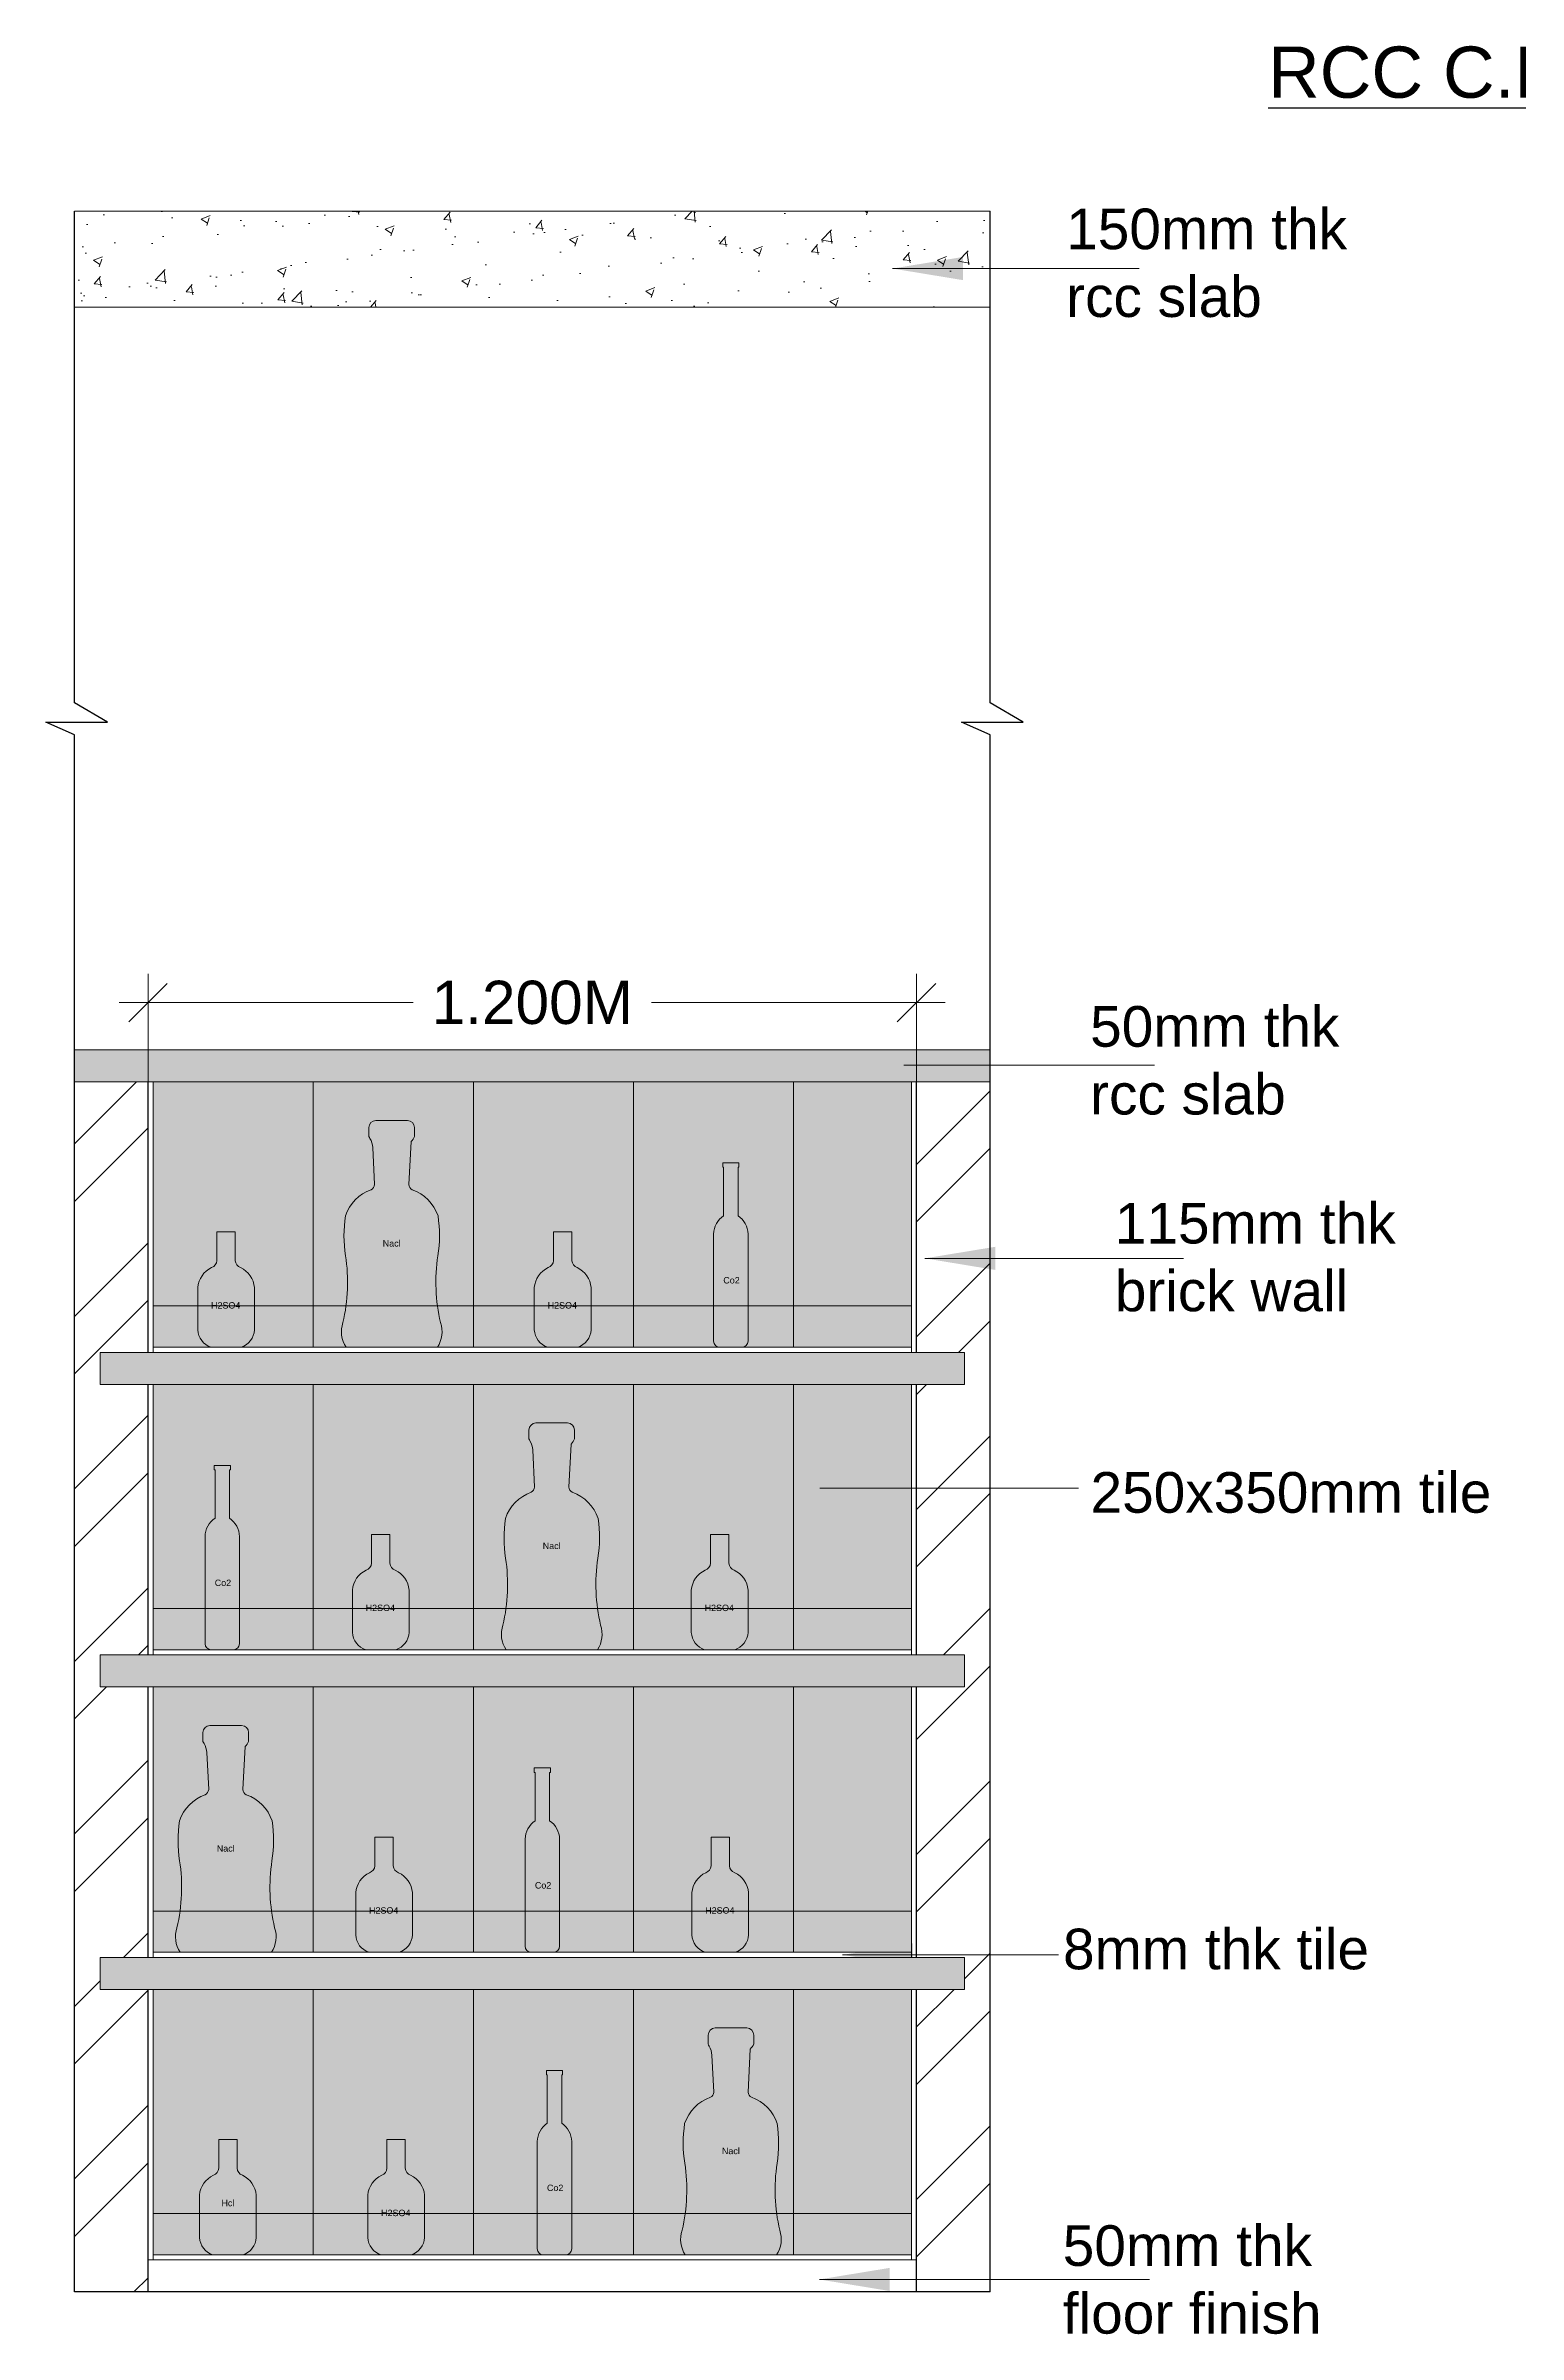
# Model space of a CAD drawing. Header units: metres. Extents: x 1608201 to 1961866, y 406505 to 647036.
# Drawn here: x 1707630 to 1709930, y 460224 to 463798 of the extents above; entities that cross this region are included whole.
import ezdxf

# ---------------------------------------------------------------- set-up
doc = ezdxf.new("R2010")
doc.units = ezdxf.units.M
doc.header["$LTSCALE"] = 1000
doc.header["$PDMODE"] = 35
doc.layers.get('Defpoints').update_dxf_attribs({"lineweight": 18})
for name, color, linetype, lineweight in [('arrow', 63, 'Continuous', 13), ('dimension', 6, 'Continuous', 13), ('flooring', 1, 'Continuous', 15), ('Hatch', 8, 'Continuous', 13), ('HATCH-2', 10, 'Continuous', 13), ('Paved Area', 53, 'Continuous', 9), ('SLAB', 5, 'Continuous', 20), ('Text-1', 240, 'Continuous', 15), ('Tiles', 40, 'Continuous', 15), ('Wall', 7, 'Continuous', 30)]:
    doc.layers.add(name, color=color, linetype=linetype, lineweight=lineweight)
doc.layers.add('text', color=7, linetype='Continuous')
doc.styles.add('dim-stylus bt', font='arial.ttf')
doc.styles.add('TITLE-MED', font='arial.ttf', dxfattribs={"height": 1})
doc.dimstyles.new('1      100 (big)', dxfattribs={"dimscale": 75, "dimtxt": 5, "dimasz": 3.5, "dimexe": 1.5, "dimexo": 2, "dimgap": 1, "dimtad": 0, "dimdec": 3, "dimlfac": 0.001, "dimzin": 0, "dimdsep": 46, "dimtxsty": 'dim-stylus bt', "dimblk": 'OBLIQUE', "dimcen": 0, "dimdle": 0.6, "dimclrd": 256, "dimclre": 7, "dimclrt": 256, "dimadec": 0, "dimazin": 0, "dimtfac": 0.7, "dimtdec": 3, "dimtofl": 0, "dimtmove": 1, "dimatfit": 3, "dimldrblk": 'OPEN90', "dimfxl": 0, "dimtolj": 1, "dimtzin": 0, "dimlwd": 15, "dimlwe": 15, "dimarcsym": 0})
doc.dimstyles.new('Tabrej', dxfattribs={"dimtxt": 0.32, "dimasz": 0.2, "dimexe": 0, "dimexo": 0.15, "dimgap": 0.09, "dimtad": 0, "dimdec": 3, "dimzin": 0, "dimdsep": 46, "dimtxsty": 'dim-stylus bt', "dimblk": 'ARCHTICK', "dimcen": 0, "dimdle": 0.05, "dimclrd": 256, "dimclre": 256, "dimclrt": 7, "dimadec": 0, "dimazin": 0, "dimtfac": 1, "dimtdec": 3, "dimtofl": 0, "dimtmove": 0, "dimatfit": 1, "dimfxl": 0, "dimtolj": 1, "dimtzin": 0, "dimlwd": -1, "dimlwe": -1, "dimarcsym": 0})
pattern_1 = [(45, (-139130.95, 4073.36), (-134.703842, 134.703842), []), (45, (-139041.14, 4073.36), (-134.703842, 134.703842), [])]
pattern_2 = [(50, (-1909511.866, 1729011.103), (35.86300843, -3.13760669), [3.74999993, -41.2499992]), (355, (-1909511.866, 1729011.103), (-6.93756655, 37.60960595), [2.99999994, -32.99999936]), (100.4514, (-1909508.878, 1729010.84), (28.92546852, 34.47197643), [3.18700944, -35.05710492]), (46.1842, (-1909511.866, 1729021.103), (53.3620514, -8.27595056), [5.6249999, -61.8749988]), (96.6356, (-1909507.42, 1729020.413), (46.7331344, 48.7058926), [4.7805143, -52.585649]), (351.1842, (-1909511.866, 1729021.1), (46.73309635, 48.7059291), [4.4999999, -49.49999904]), (21, (-1909506.866, 1729018.603), (29.84535203, -20.13094414), [3.74999993, -41.2499992]), (326, (-1909506.866, 1729018.603), (12.16576636, 36.25750155), [2.99999994, -32.99999936]), (71.4514, (-1909504.38, 1729016.925), (42.0111306, 16.12652452), [3.18700944, -35.05710492]), (37.5, (-1909511.866, 1729011.103), (0.607992754, 16.64469237), [0, -32.59999937, 0, -33.49999935, 0, -33.12499936]), (7.5, (-1909511.866, 1729011.103), (13.15347662, 19.72058521), [0, -19.09999963, 0, -31.84999938, 0, -12.62499975]), (327.5, (-1909523.016, 1729011.103), (26.69112129, -1.127743565), [0, -12.49999976, 0, -38.99999924, 0, -51.749999]), (317.5, (-1909528.016, 1729011.103), (29.1593079, 5.00524902), [0, -16.24999968, 0, -25.8999995, 0, -36.74999929])]

# ---------------------------------------------------------------- blocks, each defined once
blk = doc.blocks.new('_ArchTick')
at = {"color": 0, "const_width": 0.15}
blk.add_lwpolyline([(-0.5, -0.5), (0.5, 0.5)], dxfattribs=at)
blk = doc.blocks.new('_Oblique')
at = {"color": 0, "linetype": 'ByBlock', "lineweight": -2}
blk.add_line((-0.5, -0.5), (0.5, 0.5), dxfattribs=at)
blk = doc.blocks.new('*D528')
at = {"layer": 'Defpoints', "color": 0, "ltscale": 50, "transparency": 16777216}
for p in [(1708990, 462303.4), (1707790, 462179.7), (1708990, 462179.7)]:
    blk.add_point(p, dxfattribs=at)
at = {"layer": 'dimension', "color": 7, "lineweight": 15, "ltscale": 50, "transparency": 16777216}
for p, q in [((1707790, 462179.7), (1707790, 462348.4)), ((1708990, 462179.7), (1708990, 462348.4))]:
    blk.add_line(p, q, dxfattribs=at)
at = {"layer": 'dimension', "lineweight": 15, "ltscale": 50, "transparency": 16777216}
for p, q in [((1707745, 462303.4), (1708204, 462303.4)), ((1709035, 462303.4), (1708576.1, 462303.4))]:
    blk.add_line(p, q, dxfattribs=at)
at = {"layer": 'dimension', "lineweight": 15, "ltscale": 50, "transparency": 16777216, "xscale": 60, "yscale": 60, "zscale": 60, "rotation": 180}
blk.add_blockref('_Oblique', (1707790, 462303.4), dxfattribs=at)
at = {"layer": 'dimension', "lineweight": 15, "ltscale": 50, "transparency": 16777216, "xscale": 60, "yscale": 60, "zscale": 60}
blk.add_blockref('_Oblique', (1708990, 462303.4), dxfattribs=at)
at = {"layer": 'dimension', "ltscale": 50, "transparency": 16777216, "insert": (1708390, 462303.4), "char_height": 67.5, "attachment_point": 5, "style": 'dim-stylus bt'}
blk.add_mtext('\\A1;1.200M', dxfattribs=at)
blk = doc.blocks.new('_Open90')
at = {"color": 0, "linetype": 'ByBlock', "lineweight": -2}
for p, q in [((0, 0), (-1, 0)), ((-0.5, 0.5), (0, 0)), ((0, 0), (-0.5, -0.5))]:
    blk.add_line(p, q, dxfattribs=at)

msp = doc.modelspace()

# ---------------------------------------------------------------- hatches: boundary and pattern name
h = msp.add_hatch(color=256)
h.set_gradient(color1=(245, 245, 255), one_color=1, tint=1, name='CYLINDER')
h.paths.add_polyline_path([(1708048.0136, 461829.6825), (1708048.0136, 462179.6825), (1707798.0136, 462179.6825), (1707798.0136, 461829.6825)])
h = msp.add_hatch(color=256)
h.set_gradient(color1=(245, 245, 255), one_color=1, tint=1, name='CYLINDER')
h.paths.add_polyline_path([(1708298.0136, 461829.6825), (1708298.0136, 462179.6825), (1708048.0136, 462179.6825), (1708048.0136, 461829.6825)])
h = msp.add_hatch(color=256)
h.set_gradient(color1=(245, 245, 255), one_color=1, tint=1, name='CYLINDER')
h.paths.add_polyline_path([(1708298.0136, 461829.6825), (1708548.0136, 461829.6825), (1708548.0136, 462179.6825), (1708298.0136, 462179.6825)])
h = msp.add_hatch(color=256)
h.set_gradient(color1=(245, 245, 255), one_color=1, tint=1, name='CYLINDER')
h.paths.add_polyline_path([(1708798.0136, 462179.6825), (1708548.0136, 462179.6825), (1708548.0136, 461829.6825), (1708798.0136, 461829.6825)])
h = msp.add_hatch(color=256)
h.set_gradient(color1=(245, 245, 255), one_color=1, tint=1, name='CYLINDER')
h.paths.add_polyline_path([(1708982.0136, 462179.6825), (1708798.0136, 462179.6825), (1708798.0136, 461829.6825), (1708982.0136, 461829.6825)])
h = msp.add_hatch(color=256)
h.set_gradient(color1=(245, 245, 255), one_color=1, tint=1, name='CYLINDER')
h.paths.add_polyline_path([(1708048.0136, 461765.1825), (1708048.0136, 461829.6825), (1707798.0136, 461829.6825), (1707798.0136, 461765.1825)])
h = msp.add_hatch(color=256)
h.set_gradient(color1=(245, 245, 255), one_color=1, tint=1, name='CYLINDER')
h.paths.add_polyline_path([(1708048.0136, 461829.6825), (1708048.0136, 461765.1825), (1708298.0136, 461765.1825), (1708298.0136, 461829.6825)])
h = msp.add_hatch(color=256)
h.set_gradient(color1=(245, 245, 255), one_color=1, tint=1, name='CYLINDER')
h.paths.add_polyline_path([(1708298.0136, 461829.6825), (1708298.0136, 461765.1825), (1708548.0136, 461765.1825), (1708548.0136, 461829.6825)])
h = msp.add_hatch(color=256)
h.set_gradient(color1=(245, 245, 255), one_color=1, tint=1, name='CYLINDER')
h.paths.add_polyline_path([(1708798.0136, 461765.1825), (1708798.0136, 461829.6825), (1708548.0136, 461829.6825), (1708548.0136, 461765.1825)])
h = msp.add_hatch(color=256)
h.set_gradient(color1=(245, 245, 255), one_color=1, tint=1, name='CYLINDER')
h.paths.add_polyline_path([(1708982.0136, 461829.6825), (1708798.0136, 461829.6825), (1708798.0136, 461765.1825), (1708982.0136, 461765.1825)])
h = msp.add_hatch(color=256)
h.set_gradient(color1=(245, 245, 255), one_color=1, tint=1, name='CYLINDER')
h.paths.add_polyline_path([(1708048.0136, 461707.1825), (1707798.0136, 461707.1825), (1707798.0136, 461357.1825), (1708048.0136, 461357.1825)])
h = msp.add_hatch(color=256)
h.set_gradient(color1=(245, 245, 255), one_color=1, tint=1, name='CYLINDER')
h.paths.add_polyline_path([(1708298.0136, 461707.1825), (1708048.0136, 461707.1825), (1708048.0136, 461357.1825), (1708298.0136, 461357.1825)])
h = msp.add_hatch(color=256)
h.set_gradient(color1=(245, 245, 255), one_color=1, tint=1, name='CYLINDER')
h.paths.add_polyline_path([(1708298.0136, 461357.1825), (1708548.0136, 461357.1825), (1708548.0136, 461707.1825), (1708298.0136, 461707.1825)])
h = msp.add_hatch(color=256)
h.set_gradient(color1=(245, 245, 255), one_color=1, tint=1, name='CYLINDER')
h.paths.add_polyline_path([(1708798.0136, 461707.1825), (1708548.0136, 461707.1825), (1708548.0136, 461357.1825), (1708798.0136, 461357.1825)])
h = msp.add_hatch(color=256)
h.set_gradient(color1=(245, 245, 255), one_color=1, tint=1, name='CYLINDER')
h.paths.add_polyline_path([(1708982.0136, 461707.1825), (1708798.0136, 461707.1825), (1708798.0136, 461357.1825), (1708982.0136, 461357.1825)])
h = msp.add_hatch(color=256)
h.set_gradient(color1=(245, 245, 255), one_color=1, tint=1, name='CYLINDER')
h.paths.add_polyline_path([(1707798.0136, 461357.1825), (1707798.0136, 461292.6825), (1708048.0136, 461292.6825), (1708048.0136, 461357.1825)])
h = msp.add_hatch(color=256)
h.set_gradient(color1=(245, 245, 255), one_color=1, tint=1, name='CYLINDER')
h.paths.add_polyline_path([(1708048.0136, 461357.1825), (1708048.0136, 461292.6825), (1708298.0136, 461292.6825), (1708298.0136, 461357.1825)])
h = msp.add_hatch(color=256)
h.set_gradient(color1=(245, 245, 255), one_color=1, tint=1, name='CYLINDER')
h.paths.add_polyline_path([(1708548.0136, 461292.6825), (1708548.0136, 461357.1825), (1708298.0136, 461357.1825), (1708298.0136, 461292.6825)])
h = msp.add_hatch(color=256)
h.set_gradient(color1=(245, 245, 255), one_color=1, tint=1, name='CYLINDER')
h.paths.add_polyline_path([(1708548.0136, 461357.1825), (1708548.0136, 461292.6825), (1708798.0136, 461292.6825), (1708798.0136, 461357.1825)])
h = msp.add_hatch(color=256)
h.set_gradient(color1=(245, 245, 255), one_color=1, tint=1, name='CYLINDER')
h.paths.add_polyline_path([(1708982.0136, 461357.1825), (1708798.0136, 461357.1825), (1708798.0136, 461292.6825), (1708982.0136, 461292.6825)])
h = msp.add_hatch(color=256)
h.set_gradient(color1=(245, 245, 255), one_color=1, tint=1, name='CYLINDER')
h.paths.add_polyline_path([(1708048.0136, 461234.6825), (1707798.0136, 461234.6825), (1707798.0136, 460884.6826), (1708048.0136, 460884.6826)])
h = msp.add_hatch(color=256)
h.set_gradient(color1=(245, 245, 255), one_color=1, tint=1, name='CYLINDER')
h.paths.add_polyline_path([(1708048.0136, 460884.6826), (1708298.0136, 460884.6826), (1708298.0136, 461234.6825), (1708048.0136, 461234.6825)])
h = msp.add_hatch(color=256)
h.set_gradient(color1=(245, 245, 255), one_color=1, tint=1, name='CYLINDER')
h.paths.add_polyline_path([(1708298.0136, 460884.6826), (1708548.0136, 460884.6826), (1708548.0136, 461234.6825), (1708298.0136, 461234.6825)])
h = msp.add_hatch(color=256)
h.set_gradient(color1=(245, 245, 255), one_color=1, tint=1, name='CYLINDER')
h.paths.add_polyline_path([(1708798.0136, 460884.6826), (1708798.0136, 461234.6825), (1708548.0136, 461234.6825), (1708548.0136, 460884.6826)])
h = msp.add_hatch(color=256)
h.set_gradient(color1=(245, 245, 255), one_color=1, tint=1, name='CYLINDER')
h.paths.add_polyline_path([(1708982.0136, 461234.6825), (1708798.0136, 461234.6825), (1708798.0136, 460884.6826), (1708982.0136, 460884.6826)])
h = msp.add_hatch(color=256)
h.set_gradient(color1=(245, 245, 255), one_color=1, tint=1, name='CYLINDER')
h.paths.add_polyline_path([(1707798.0136, 460884.6826), (1707798.0136, 460820.1826), (1708048.0136, 460820.1826), (1708048.0136, 460884.6826)])
h = msp.add_hatch(color=256)
h.set_gradient(color1=(245, 245, 255), one_color=1, tint=1, name='CYLINDER')
h.paths.add_polyline_path([(1708298.0136, 460820.1826), (1708298.0136, 460884.6826), (1708048.0136, 460884.6826), (1708048.0136, 460820.1826)])
h = msp.add_hatch(color=256)
h.set_gradient(color1=(245, 245, 255), one_color=1, tint=1, name='CYLINDER')
h.paths.add_polyline_path([(1708298.0136, 460884.6826), (1708298.0136, 460820.1826), (1708548.0136, 460820.1826), (1708548.0136, 460884.6826)])
h = msp.add_hatch(color=256)
h.set_gradient(color1=(245, 245, 255), one_color=1, tint=1, name='CYLINDER')
h.paths.add_polyline_path([(1708798.0136, 460820.1826), (1708798.0136, 460884.6826), (1708548.0136, 460884.6826), (1708548.0136, 460820.1826)])
h = msp.add_hatch(color=256)
h.set_gradient(color1=(245, 245, 255), one_color=1, tint=1, name='CYLINDER')
h.paths.add_polyline_path([(1708982.0136, 460884.6826), (1708798.0136, 460884.6826), (1708798.0136, 460820.1826), (1708982.0136, 460820.1826)])
h = msp.add_hatch(color=256)
h.set_gradient(color1=(245, 245, 255), one_color=1, tint=1, name='CYLINDER')
h.paths.add_polyline_path([(1708048.0136, 460762.1826), (1707798.0136, 460762.1826), (1707798.0136, 460412.1826), (1708048.0136, 460412.1826)])
h = msp.add_hatch(color=256)
h.set_gradient(color1=(245, 245, 255), one_color=1, tint=1, name='CYLINDER')
h.paths.add_polyline_path([(1708298.0136, 460762.1826), (1708048.0136, 460762.1826), (1708048.0136, 460412.1826), (1708298.0136, 460412.1826)])
h = msp.add_hatch(color=256)
h.set_gradient(color1=(245, 245, 255), one_color=1, tint=1, name='CYLINDER')
h.paths.add_polyline_path([(1708548.0136, 460762.1826), (1708298.0136, 460762.1826), (1708298.0136, 460412.1826), (1708548.0136, 460412.1826)])
h = msp.add_hatch(color=256)
h.set_gradient(color1=(245, 245, 255), one_color=1, tint=1, name='CYLINDER')
h.paths.add_polyline_path([(1708798.0136, 460762.1826), (1708548.0136, 460762.1826), (1708548.0136, 460412.1826), (1708798.0136, 460412.1826)])
h = msp.add_hatch(color=256)
h.set_gradient(color1=(245, 245, 255), one_color=1, tint=1, name='CYLINDER')
h.paths.add_polyline_path([(1708982.0136, 460762.1826), (1708798.0136, 460762.1826), (1708798.0136, 460412.1826), (1708982.0136, 460412.1826)])
h = msp.add_hatch(color=256)
h.set_gradient(color1=(245, 245, 255), one_color=1, tint=1, name='CYLINDER')
h.paths.add_polyline_path([(1708048.0136, 460412.1826), (1707798.0136, 460412.1826), (1707798.0136, 460347.6826), (1708048.0136, 460347.6826)])
h = msp.add_hatch(color=256)
h.set_gradient(color1=(245, 245, 255), one_color=1, tint=1, name='CYLINDER')
h.paths.add_polyline_path([(1708298.0136, 460412.1826), (1708048.0136, 460412.1826), (1708048.0136, 460347.6826), (1708298.0136, 460347.6826)])
h = msp.add_hatch(color=256)
h.set_gradient(color1=(245, 245, 255), one_color=1, tint=1, name='CYLINDER')
h.paths.add_polyline_path([(1708548.0136, 460412.1826), (1708298.0136, 460412.1826), (1708298.0136, 460347.6826), (1708548.0136, 460347.6826)])
h = msp.add_hatch(color=256)
h.set_gradient(color1=(245, 245, 255), one_color=1, tint=1, name='CYLINDER')
h.paths.add_polyline_path([(1708798.0136, 460347.6826), (1708798.0136, 460412.1826), (1708548.0136, 460412.1826), (1708548.0136, 460347.6826)])
h = msp.add_hatch(color=256)
h.set_gradient(color1=(245, 245, 255), one_color=1, tint=1, name='CYLINDER')
h.paths.add_polyline_path([(1708982.0136, 460412.1826), (1708798.0136, 460412.1826), (1708798.0136, 460347.6826), (1708982.0136, 460347.6826)])
at = {"layer": 'Hatch', "ltscale": 0.05}
h = msp.add_hatch(dxfattribs=at)
h.set_pattern_fill('AR-CONC', color=256, scale=20, style=0)
h.set_pattern_definition([(50, (-2662468.72, 2192663.09), (143.4520337, -12.5504268), [14.9999997, -164.999997]), (355, (-2662468.72, 2192663.09), (-27.750266, 150.438424), [11.9999998, -131.9999974]), (100.4514, (-2662456.76, 2192662.04), (115.701874, 137.8879057), [12.7480378, -140.2284197]), (46.1842, (-2662468.72, 2192703.09), (213.4482056, -33.103802), [22.5, -247.499995]), (96.6356, (-2662450.93, 2192700.33), (186.9325375, 194.82357), [19.122057, -210.342596]), (351.1842, (-2662468.72, 2192703.09), (186.932385, 194.823716), [18, -197.999996]), (21, (-2662448.72, 2192693.09), (119.381408, -80.5237766), [14.9999997, -164.999997]), (326, (-2662448.72, 2192693.09), (48.6630654, 145.030006), [11.9999998, -131.9999974]), (71.4514, (-2662438.77, 2192686.38), (168.0445225, 64.506098), [12.7480378, -140.2284197]), (37.5, (-2662468.717, 2192663.086), (2.431971, 66.5787695), [0, -130.3999975, 0, -133.9999974, 0, -132.4999974]), (7.5, (-2662468.72, 2192663.086), (52.6139065, 78.8823408), [0, -76.3999985, 0, -127.3999975, 0, -50.499999]), (327.5, (-2662513.317, 2192663.086), (106.76448516, -4.51097426), [0, -49.999999, 0, -155.999997, 0, -206.999996]), (317.5, (-2662533.32, 2192663.09), (116.6372316, 20.020996), [0, -64.9999987, 0, -103.599998, 0, -146.9999971])])
h.paths.add_polyline_path([(1709105.0136, 463539.6825), (1707675.0136, 463539.6825), (1707675.0136, 463389.6825), (1709105.0136, 463389.6825)])
at = {"layer": 'Hatch', "ltscale": 50}
h = msp.add_hatch(dxfattribs=at)
h.set_pattern_fill('AR-CONC', color=256, scale=0.2, style=0)
h.set_pattern_definition([(50, (-139130.947, 4073.356), (36.4369338, -3.1878171), [3.81, -41.91]), (355, (-139130.947, 4073.356), (-7.0485652, 38.2113286), [3.048, -33.528]), (100.451, (-139127.91, 4073.09), (29.38850033, 35.02333756), [3.238, -35.618]), (46.1842, (-139130.947, 4083.516), (54.2158082, -8.4084656), [5.715, -62.865]), (96.6356, (-139126.43, 4082.815), (47.4808469, 49.4851112), [4.857, -53.427]), (351.184, (-139130.947, 4083.516), (47.4809212, 49.4850236), [4.572, -50.292]), (21, (-139125.867, 4080.976), (30.32297597, -20.4531037), [3.81, -41.91]), (326, (-139125.867, 4080.976), (12.3604057, 36.8375932), [3.048, -33.528]), (71.4514, (-139123.34, 4079.27), (42.68329815, 16.38457154), [3.238, -35.618]), (37.5, (-139130.947, 4073.356), (0.61772065, 16.911007775), [0, -33.1216, 0, -34.036, 0, -33.655]), (7.5, (-139130.947, 4073.356), (13.3639325, 20.03611496), [0, -19.4056, 0, -32.3596, 0, -12.827]), (327.5, (-139142.275, 4073.356), (27.11811903, -1.1457488), [0, -12.7, 0, -39.624, 0, -52.578]), (317.5, (-139147.355, 4073.356), (29.62583628, 5.0852982), [0, -16.51, 0, -26.3144, 0, -37.338])])
h.paths.add_polyline_path([(1709105.0136, 462229.6825), (1707675.0136, 462229.6825), (1707675.0136, 462179.6825), (1709105.0136, 462179.6825)])
at = {"layer": 'Hatch', "ltscale": 0.05}
h = msp.add_hatch(dxfattribs=at)
h.set_pattern_fill('AR-CONC', color=256, scale=5, style=0)
h.set_pattern_definition(pattern_2)
h.paths.add_polyline_path([(1709065.0136, 461757.1825), (1707715.0136, 461757.1825), (1707715.0136, 461707.1825), (1709065.0136, 461707.1825)])
h = msp.add_hatch(dxfattribs=at)
h.set_pattern_fill('AR-CONC', color=256, scale=5, style=0)
h.set_pattern_definition(pattern_2)
h.paths.add_polyline_path([(1709065.0136, 461284.6825), (1707715.0136, 461284.6825), (1707715.0136, 461234.6825), (1709065.0136, 461234.6825)])
h = msp.add_hatch(dxfattribs=at)
h.set_pattern_fill('AR-CONC', color=256, scale=5, style=0)
h.set_pattern_definition(pattern_2)
h.paths.add_polyline_path([(1709065.0136, 460812.1826), (1707715.0136, 460812.1826), (1707715.0136, 460762.1826), (1709065.0136, 460762.1826)])
at = {"layer": 'HATCH-2', "ltscale": 0.05}
h = msp.add_hatch(dxfattribs=at)
h.set_pattern_fill('ANSI32', color=256, scale=20, style=0)
h.set_pattern_definition(pattern_1)
h.paths.add_polyline_path([(1707675.0136, 460289.6826), (1707790.0136, 460289.6826), (1707790.0136, 460762.1826), (1707715.0136, 460762.1826), (1707715.0136, 460812.1826), (1707790.0136, 460812.1826), (1707790.0136, 461234.6825), (1707715.0136, 461234.6825), (1707715.0136, 461284.6825), (1707790.0136, 461284.6825), (1707790.0136, 461707.1825), (1707715.0136, 461707.1825), (1707715.0136, 461757.1825), (1707790.0136, 461757.1825), (1707790.0136, 462179.6825), (1707675.0136, 462179.6825)])
h = msp.add_hatch(dxfattribs=at)
h.set_pattern_fill('ANSI32', color=256, scale=20, style=0)
h.set_pattern_definition(pattern_1)
h.paths.add_polyline_path([(1709105.0136, 462179.6825), (1708990.0136, 462179.6825), (1708990.0136, 461757.1825), (1709065.0136, 461757.1825), (1709065.0136, 461707.1825), (1708990.0136, 461707.1825), (1708990.0136, 461284.6825), (1709065.0136, 461284.6825), (1709065.0136, 461234.6825), (1708990.0136, 461234.6825), (1708990.0136, 460812.1826), (1709065.0136, 460812.1826), (1709065.0136, 460762.1826), (1708990.0136, 460762.1826), (1708990.0136, 460289.6826), (1709105.0136, 460289.6826)])
at = {"layer": 'Paved Area'}
h = msp.add_hatch(color=250, dxfattribs=at)
h.paths.add_polyline_path([(1708242.7553, 461909.2096, 0.07465024), (1708242.7881, 461970.3199, 0.220134955), (1708205.575, 462010.0368, -0.4127275), (1708197.4039, 462022.352), (1708201.3193, 462098.7266, 0.23712743), (1708206.1825, 462107.7513), (1708206.1825, 462108.4044, 0.392388767), (1708195.3017, 462119.4814), (1708145.7442, 462119.4814, 0.392388767), (1708134.8634, 462108.4044), (1708134.8634, 462094.5295, 0.108677578), (1708140.352, 462086.5266), (1708143.642, 462022.352, -0.412727495), (1708135.4709, 462010.0368, 0.220134955), (1708098.2578, 461970.3199, 0.074650237), (1708098.2906, 461909.2096, -0.103301438), (1708092.4423, 461796.2555, 0.188831066), (1708099.2603, 461765.1825), (1708241.7856, 461765.1825, 0.188831066), (1708248.6037, 461796.2555, -0.103301436)])
h.paths.add_polyline_path([(1708153.9017, 461919.7459), (1708186.9303, 461919.7459), (1708186.9303, 461934.9915), (1708153.9017, 461934.9915)], flags=24)
h = msp.add_hatch(color=250, dxfattribs=at)
h.paths.add_polyline_path([(1708726.8877, 461942.0565, 0.341702582), (1708700.0234, 461975.5864, 0.341702586), (1708673.1591, 461942.0565), (1708673.1591, 461774.6886, 0.414213562), (1708682.6652, 461765.1825), (1708717.3816, 461765.1825, 0.414213562), (1708726.8877, 461774.6886)])
h.paths.add_polyline_path([(1708685.723, 461862.031), (1708716.5211, 461862.031), (1708716.5211, 461877.5426), (1708685.723, 461877.5426)], flags=24)
h = msp.add_hatch(color=250, dxfattribs=at)
h.paths.add_polyline_path([(1707956.2201, 461792.3945), (1707956.2201, 461858.408, 0.26608127), (1707934.5028, 461889.5591, -0.339929981), (1707926.2147, 461902.0662), (1707926.2147, 461945.2657), (1707897.5579, 461945.2657), (1707897.5579, 461902.0662, -0.339929991), (1707889.2697, 461889.5591, 0.26608127), (1707867.5525, 461858.408), (1707867.5525, 461792.3945, 0.309799125), (1707888.4287, 461765.1825), (1707935.3439, 461765.1825, 0.309799125)])
h.paths.add_polyline_path([(1707885.7747, 461822.8707), (1707936.7604, 461822.8707), (1707936.7604, 461838.3925), (1707885.7747, 461838.3925)], flags=24)
h = msp.add_hatch(color=250, dxfattribs=at)
h.paths.add_polyline_path([(1708481.8316, 461792.3945), (1708481.8316, 461858.408, 0.26608127), (1708460.1143, 461889.5591, -0.339929981), (1708451.8261, 461902.0662), (1708451.8261, 461945.2657), (1708423.1693, 461945.2657), (1708423.1693, 461902.0662, -0.339929991), (1708414.8812, 461889.5591, 0.26608127), (1708393.1639, 461858.408), (1708393.1639, 461792.3945, 0.309799125), (1708414.0401, 461765.1825), (1708460.9553, 461765.1825, 0.309799125)])
h.paths.add_polyline_path([(1708411.3861, 461822.8707), (1708462.3718, 461822.8707), (1708462.3718, 461838.3925), (1708411.3861, 461838.3925)], flags=24)
h = msp.add_hatch(color=250, dxfattribs=at)
h.paths.add_polyline_path([(1708492.6554, 461436.7096, 0.07465024), (1708492.6882, 461497.8199, 0.220134955), (1708455.4751, 461537.5368, -0.4127275), (1708447.304, 461549.852), (1708451.2194, 461626.2266, 0.23712743), (1708456.0825, 461635.2513), (1708456.0825, 461635.9044, 0.392388767), (1708445.2018, 461646.9814), (1708395.6442, 461646.9814, 0.392388767), (1708384.7635, 461635.9044), (1708384.7635, 461622.0295, 0.108677578), (1708390.2521, 461614.0266), (1708393.542, 461549.852, -0.412727495), (1708385.3709, 461537.5368, 0.220134955), (1708348.1579, 461497.8199, 0.074650237), (1708348.1907, 461436.7096, -0.103301438), (1708342.3423, 461323.7555, 0.188831066), (1708349.1603, 461292.6825), (1708491.6857, 461292.6825, 0.188831066), (1708498.5037, 461323.7555, -0.103301436)])
h.paths.add_polyline_path([(1708403.8018, 461447.2459), (1708436.8304, 461447.2459), (1708436.8304, 461462.4915), (1708403.8018, 461462.4915)], flags=24)
h = msp.add_hatch(color=250, dxfattribs=at)
h.paths.add_polyline_path([(1707932.761, 461469.5565, 0.341702582), (1707905.8967, 461503.0865, 0.341702586), (1707879.0324, 461469.5565), (1707879.0324, 461302.1886, 0.414213562), (1707888.5385, 461292.6825), (1707923.2549, 461292.6825, 0.414213562), (1707932.761, 461302.1886)])
h.paths.add_polyline_path([(1707891.5963, 461389.5311), (1707922.3944, 461389.5311), (1707922.3944, 461405.0427), (1707891.5963, 461405.0427)], flags=24)
h = msp.add_hatch(color=250, dxfattribs=at)
h.paths.add_polyline_path([(1708197.7079, 461319.8945), (1708197.7079, 461385.908, 0.26608127), (1708175.9907, 461417.0591, -0.339929981), (1708167.7025, 461429.5662), (1708167.7025, 461472.7657), (1708139.0457, 461472.7657), (1708139.0457, 461429.5662, -0.339929991), (1708130.7576, 461417.0591, 0.26608127), (1708109.0403, 461385.908), (1708109.0403, 461319.8945, 0.309799125), (1708129.9165, 461292.6825), (1708176.8317, 461292.6825, 0.309799125)])
h.paths.add_polyline_path([(1708127.2625, 461350.3707), (1708178.2482, 461350.3707), (1708178.2482, 461365.8926), (1708127.2625, 461365.8926)], flags=24)
h = msp.add_hatch(color=250, dxfattribs=at)
h.paths.add_polyline_path([(1708726.976, 461319.8945), (1708726.976, 461385.908, 0.26608127), (1708705.2587, 461417.0591, -0.339929981), (1708696.9705, 461429.5662), (1708696.9705, 461472.7657), (1708668.3138, 461472.7657), (1708668.3138, 461429.5662, -0.339929991), (1708660.0256, 461417.0591, 0.26608127), (1708638.3083, 461385.908), (1708638.3083, 461319.8945, 0.309799125), (1708659.1845, 461292.6825), (1708706.0997, 461292.6825, 0.309799125)])
h.paths.add_polyline_path([(1708656.5306, 461350.3707), (1708707.5162, 461350.3707), (1708707.5162, 461365.8926), (1708656.5306, 461365.8926)], flags=24)
h = msp.add_hatch(color=250, dxfattribs=at)
h.paths.add_polyline_path([(1707983.6501, 460964.2096, 0.07465024), (1707983.6829, 461025.3199, 0.220134955), (1707946.4699, 461065.0368, -0.4127275), (1707938.2988, 461077.352), (1707942.2142, 461153.7267, 0.23712743), (1707947.0773, 461162.7513), (1707947.0773, 461163.4044, 0.392388767), (1707936.1965, 461174.4814), (1707886.639, 461174.4814, 0.392388767), (1707875.7583, 461163.4044), (1707875.7583, 461149.5295, 0.108677578), (1707881.2469, 461141.5266), (1707884.5368, 461077.352, -0.412727495), (1707876.3657, 461065.0368, 0.220134955), (1707839.1526, 461025.3199, 0.074650237), (1707839.1854, 460964.2096, -0.103301438), (1707833.3371, 460851.2555, 0.188831066), (1707840.1551, 460820.1826), (1707982.6805, 460820.1826, 0.188831066), (1707989.4985, 460851.2555, -0.103301436)])
h.paths.add_polyline_path([(1707894.7965, 460974.7459), (1707927.8252, 460974.7459), (1707927.8252, 460989.9915), (1707894.7965, 460989.9915)], flags=24)
h = msp.add_hatch(color=250, dxfattribs=at)
h.paths.add_polyline_path([(1708202.9103, 460847.3946), (1708202.9103, 460913.4081, 0.26608127), (1708181.193, 460944.5592, -0.339929981), (1708172.9048, 460957.0662), (1708172.9048, 461000.2657), (1708144.2481, 461000.2657), (1708144.2481, 460957.0662, -0.339929991), (1708135.9599, 460944.5592, 0.26608127), (1708114.2426, 460913.4081), (1708114.2426, 460847.3946, 0.309799125), (1708135.1189, 460820.1826), (1708182.0341, 460820.1826, 0.309799125)])
h.paths.add_polyline_path([(1708132.4649, 460877.8707), (1708183.4506, 460877.8707), (1708183.4506, 460893.3926), (1708132.4649, 460893.3926)], flags=24)
h = msp.add_hatch(color=250, dxfattribs=at)
h.paths.add_polyline_path([(1708432.6569, 460997.0565, 0.341702582), (1708405.7925, 461030.5865, 0.341702586), (1708378.9282, 460997.0565), (1708378.9282, 460829.6887, 0.414213562), (1708388.4343, 460820.1826), (1708423.1508, 460820.1826, 0.414213562), (1708432.6569, 460829.6887)])
h.paths.add_polyline_path([(1708391.4921, 460917.0311), (1708422.2902, 460917.0311), (1708422.2902, 460932.5427), (1708391.4921, 460932.5427)], flags=24)
h = msp.add_hatch(color=250, dxfattribs=at)
h.paths.add_polyline_path([(1708727.8383, 460847.3946), (1708727.8383, 460913.4081, 0.26608127), (1708706.121, 460944.5592, -0.339929981), (1708697.8329, 460957.0662), (1708697.8329, 461000.2657), (1708669.1761, 461000.2657), (1708669.1761, 460957.0662, -0.339929991), (1708660.8879, 460944.5592, 0.26608127), (1708639.1707, 460913.4081), (1708639.1707, 460847.3946, 0.309799125), (1708660.0469, 460820.1826), (1708706.9621, 460820.1826, 0.309799125)])
h.paths.add_polyline_path([(1708657.3929, 460877.8707), (1708708.3786, 460877.8707), (1708708.3786, 460893.3926), (1708657.3929, 460893.3926)], flags=24)
h = msp.add_hatch(color=250, dxfattribs=at)
h.paths.add_polyline_path([(1708772.4368, 460491.7096, 0.07465024), (1708772.4696, 460552.82, 0.220134955), (1708735.2565, 460592.5368, -0.4127275), (1708727.0855, 460604.852), (1708731.0009, 460681.2267, 0.23712743), (1708735.864, 460690.2514), (1708735.864, 460690.9044, 0.392388767), (1708724.9832, 460701.9814), (1708675.4257, 460701.9814, 0.392388767), (1708664.5449, 460690.9044), (1708664.5449, 460677.0295, 0.108677578), (1708670.0335, 460669.0266), (1708673.3235, 460604.852, -0.412727495), (1708665.1524, 460592.5368, 0.220134955), (1708627.9393, 460552.82, 0.074650237), (1708627.9721, 460491.7096, -0.103301438), (1708622.1238, 460378.7555, 0.188831066), (1708628.9418, 460347.6826), (1708771.4671, 460347.6826, 0.188831066), (1708778.2852, 460378.7555, -0.103301436)])
h.paths.add_polyline_path([(1708683.5832, 460502.2459), (1708716.6119, 460502.2459), (1708716.6119, 460517.4915), (1708683.5832, 460517.4915)], flags=24)
h = msp.add_hatch(color=250, dxfattribs=at)
h.paths.add_polyline_path([(1708451.5262, 460524.5565, 0.341702582), (1708424.6619, 460558.0865, 0.341702586), (1708397.7976, 460524.5565), (1708397.7976, 460357.1887, 0.414213562), (1708407.3037, 460347.6826), (1708442.0201, 460347.6826, 0.414213562), (1708451.5262, 460357.1887)])
h.paths.add_polyline_path([(1708410.3615, 460444.5311), (1708441.1596, 460444.5311), (1708441.1596, 460460.0427), (1708410.3615, 460460.0427)], flags=24)
h = msp.add_hatch(color=250, dxfattribs=at)
h.paths.add_polyline_path([(1707959.0222, 460440.9081, 0.26608127), (1707937.3049, 460472.0592, -0.339929981), (1707929.0167, 460484.5662), (1707929.0167, 460527.7657), (1707900.36, 460527.7657), (1707900.36, 460484.5662, -0.339929991), (1707892.0718, 460472.0592, 0.26608127), (1707870.3545, 460440.9081), (1707870.3545, 460374.8946, 0.309799125), (1707891.2308, 460347.6826), (1707938.1459, 460347.6826, 0.309799125), (1707959.0222, 460374.8946)])
h.paths.add_polyline_path([(1707902.0914, 460420.8903), (1707927.3506, 460420.8903), (1707927.3506, 460436.1359), (1707902.0914, 460436.1359)], flags=24)
h = msp.add_hatch(color=250, dxfattribs=at)
h.paths.add_polyline_path([(1708221.7797, 460374.8946), (1708221.7797, 460440.9081, 0.26608127), (1708200.0624, 460472.0592, -0.339929981), (1708191.7742, 460484.5662), (1708191.7742, 460527.7657), (1708163.1175, 460527.7657), (1708163.1175, 460484.5662, -0.339929991), (1708154.8293, 460472.0592, 0.26608127), (1708133.112, 460440.9081), (1708133.112, 460374.8946, 0.309799125), (1708153.9883, 460347.6826), (1708200.9034, 460347.6826, 0.309799125)])
h.paths.add_polyline_path([(1708151.3343, 460405.3707), (1708202.32, 460405.3707), (1708202.32, 460420.8926), (1708151.3343, 460420.8926)], flags=24)

# ---------------------------------------------------------------- linework, layer by layer
at = {"layer": 'flooring'}
msp.add_line((1708990.0136, 460339.6826), (1707790.0136, 460339.6826), dxfattribs=at)
at = {"layer": 'Paved Area', "color": 250}
for points in [[(1708136.5012, 462091.269, -0.124421281), (1708140.8293, 462077.2175), (1708143.7979, 462019.3109, -0.244656105), (1708138.5407, 462011.1897, 0.233437386), (1708098.2578, 461970.3199, 0.075971273), (1708098.4545, 461908.1408, -0.095421938), (1708094.2665, 461803.5844, 0.234116674), (1708099.2603, 461765.1825), (1708241.7856, 461765.1825, 0.234116674), (1708246.7794, 461803.5844, -0.095421938), (1708242.5914, 461908.1408, 0.075971273), (1708242.7881, 461970.3199, 0.233437386), (1708202.5052, 462011.1897, -0.244656105), (1708197.248, 462019.3109), (1708200.6939, 462086.5266, 0.108677578), (1708206.1825, 462094.5295), (1708206.1825, 462108.4044, 0.392388767), (1708195.3017, 462119.4814), (1708145.7442, 462119.4814, 0.392388767), (1708134.8634, 462108.4044), (1708134.8634, 462094.5295, 0.040451084), (1708136.5012, 462091.269)], [(1708386.4013, 461618.769, -0.124421281), (1708390.7293, 461604.7175), (1708393.6979, 461546.8109, -0.244656105), (1708388.4408, 461538.6897, 0.233437386), (1708348.1579, 461497.8199, 0.075971273), (1708348.3546, 461435.6408, -0.095421938), (1708344.1665, 461331.0844, 0.234116674), (1708349.1603, 461292.6825), (1708491.6857, 461292.6825, 0.234116674), (1708496.6795, 461331.0844, -0.095421938), (1708492.4914, 461435.6408, 0.075971273), (1708492.6882, 461497.8199, 0.233437386), (1708452.4052, 461538.6897, -0.244656105), (1708447.1481, 461546.8109), (1708450.5939, 461614.0266, 0.108677578), (1708456.0825, 461622.0295), (1708456.0825, 461635.9044, 0.392388767), (1708445.2018, 461646.9814), (1708395.6442, 461646.9814, 0.392388767), (1708384.7635, 461635.9044), (1708384.7635, 461622.0295, 0.040451084), (1708386.4013, 461618.769)], [(1707877.3961, 461146.269, -0.124421281), (1707881.7241, 461132.2175), (1707884.6927, 461074.3109, -0.244656105), (1707879.4356, 461066.1897, 0.233437386), (1707839.1526, 461025.3199, 0.075971273), (1707839.3494, 460963.1408, -0.095421938), (1707835.1613, 460858.5844, 0.234116674), (1707840.1551, 460820.1826), (1707982.6805, 460820.1826, 0.234116674), (1707987.6742, 460858.5844, -0.095421938), (1707983.4862, 460963.1408, 0.075971273), (1707983.6829, 461025.3199, 0.233437386), (1707943.4, 461066.1897, -0.244656105), (1707938.1429, 461074.3109), (1707941.5887, 461141.5266, 0.108677578), (1707947.0773, 461149.5295), (1707947.0773, 461163.4044, 0.392388767), (1707936.1965, 461174.4814), (1707886.639, 461174.4814, 0.392388767), (1707875.7583, 461163.4044), (1707875.7583, 461149.5295, 0.040451084), (1707877.3961, 461146.269)], [(1708666.1827, 460673.7691, -0.124421281), (1708670.5108, 460659.7176), (1708673.4794, 460601.8109, -0.244656105), (1708668.2223, 460593.6897, 0.233437386), (1708627.9393, 460552.82, 0.075971273), (1708628.1361, 460490.6408, -0.095421938), (1708623.948, 460386.0844, 0.234116674), (1708628.9418, 460347.6826), (1708771.4671, 460347.6826, 0.234116674), (1708776.4609, 460386.0844, -0.095421938), (1708772.2729, 460490.6408, 0.075971273), (1708772.4696, 460552.82, 0.233437386), (1708732.1867, 460593.6897, -0.244656105), (1708726.9296, 460601.8109), (1708730.3754, 460669.0266, 0.108677578), (1708735.864, 460677.0295), (1708735.864, 460690.9044, 0.392388767), (1708724.9832, 460701.9814), (1708675.4257, 460701.9814, 0.392388767), (1708664.5449, 460690.9044), (1708664.5449, 460677.0295, 0.040451084), (1708666.1827, 460673.7691)]]:
    msp.add_lwpolyline(points, format="xyb", dxfattribs=at)
for points in [[(1708726.8877, 461942.0565, 0.246078989), (1708711.2814, 461970.6565), (1708711.2814, 462045.1854, -0.244557153), (1708711.6643, 462046.2308), (1708712.6952, 462046.2308), (1708712.6952, 462053.1649), (1708687.3516, 462053.1649), (1708687.3516, 462046.2308), (1708688.3826, 462046.2308, -0.244557153), (1708688.7654, 462045.1854), (1708688.7654, 461970.6565, 0.246078989), (1708673.1591, 461942.0565), (1708673.1591, 461774.6886, 0.414213562), (1708682.6652, 461765.1825), (1708717.3816, 461765.1825, 0.414213562), (1708726.8877, 461774.6886)], [(1707956.2201, 461858.408, 0.26608127), (1707934.5028, 461889.5591, -0.301267774), (1707926.2147, 461900.3414), (1707926.2147, 461945.2657), (1707897.5579, 461945.2657), (1707897.5579, 461900.3414, -0.301267774), (1707889.2697, 461889.5591, 0.26608127), (1707867.5525, 461858.408), (1707867.5525, 461792.3945, 0.309799125), (1707888.4287, 461765.1825), (1707935.3439, 461765.1825, 0.309799125), (1707956.2201, 461792.3945)], [(1708481.8316, 461858.408, 0.26608127), (1708460.1143, 461889.5591, -0.301267774), (1708451.8261, 461900.3414), (1708451.8261, 461945.2657), (1708423.1693, 461945.2657), (1708423.1693, 461900.3414, -0.301267774), (1708414.8812, 461889.5591, 0.26608127), (1708393.1639, 461858.408), (1708393.1639, 461792.3945, 0.309799125), (1708414.0401, 461765.1825), (1708460.9553, 461765.1825, 0.309799125), (1708481.8316, 461792.3945)], [(1707932.761, 461469.5565, 0.246078989), (1707917.1547, 461498.1565), (1707917.1547, 461572.6855, -0.244557153), (1707917.5376, 461573.7308), (1707918.5685, 461573.7308), (1707918.5685, 461580.6649), (1707893.2249, 461580.6649), (1707893.2249, 461573.7308), (1707894.2558, 461573.7308, -0.244557153), (1707894.6387, 461572.6855), (1707894.6387, 461498.1565, 0.246078989), (1707879.0324, 461469.5565), (1707879.0324, 461302.1886, 0.414213562), (1707888.5385, 461292.6825), (1707923.2549, 461292.6825, 0.414213562), (1707932.761, 461302.1886)], [(1708197.7079, 461385.908, 0.26608127), (1708175.9907, 461417.0591, -0.301267774), (1708167.7025, 461427.8415), (1708167.7025, 461472.7657), (1708139.0457, 461472.7657), (1708139.0457, 461427.8415, -0.301267774), (1708130.7576, 461417.0591, 0.26608127), (1708109.0403, 461385.908), (1708109.0403, 461319.8945, 0.309799125), (1708129.9165, 461292.6825), (1708176.8317, 461292.6825, 0.309799125), (1708197.7079, 461319.8945)], [(1708726.976, 461385.908, 0.26608127), (1708705.2587, 461417.0591, -0.301267774), (1708696.9705, 461427.8415), (1708696.9705, 461472.7657), (1708668.3138, 461472.7657), (1708668.3138, 461427.8415, -0.301267774), (1708660.0256, 461417.0591, 0.26608127), (1708638.3083, 461385.908), (1708638.3083, 461319.8945, 0.309799125), (1708659.1845, 461292.6825), (1708706.0997, 461292.6825, 0.309799125), (1708726.976, 461319.8945)], [(1708432.6569, 460997.0565, 0.246078989), (1708417.0506, 461025.6565), (1708417.0506, 461100.1855, -0.244557153), (1708417.4334, 461101.2308), (1708418.4643, 461101.2308), (1708418.4643, 461108.1649), (1708393.1207, 461108.1649), (1708393.1207, 461101.2308), (1708394.1517, 461101.2308, -0.244557153), (1708394.5345, 461100.1855), (1708394.5345, 461025.6565, 0.246078989), (1708378.9282, 460997.0565), (1708378.9282, 460829.6887, 0.414213562), (1708388.4343, 460820.1826), (1708423.1508, 460820.1826, 0.414213562), (1708432.6569, 460829.6887)], [(1708202.9103, 460913.4081, 0.26608127), (1708181.193, 460944.5592, -0.301267774), (1708172.9048, 460955.3415), (1708172.9048, 461000.2657), (1708144.2481, 461000.2657), (1708144.2481, 460955.3415, -0.301267774), (1708135.9599, 460944.5592, 0.26608127), (1708114.2426, 460913.4081), (1708114.2426, 460847.3946, 0.309799125), (1708135.1189, 460820.1826), (1708182.0341, 460820.1826, 0.309799125), (1708202.9103, 460847.3946)], [(1708727.8383, 460913.4081, 0.26608127), (1708706.121, 460944.5592, -0.301267774), (1708697.8329, 460955.3415), (1708697.8329, 461000.2657), (1708669.1761, 461000.2657), (1708669.1761, 460955.3415, -0.301267774), (1708660.8879, 460944.5592, 0.26608127), (1708639.1707, 460913.4081), (1708639.1707, 460847.3946, 0.309799125), (1708660.0469, 460820.1826), (1708706.9621, 460820.1826, 0.309799125), (1708727.8383, 460847.3946)], [(1708451.5262, 460524.5565, 0.246078989), (1708435.9199, 460553.1565), (1708435.9199, 460627.6855, -0.244557153), (1708436.3028, 460628.7308), (1708437.3337, 460628.7308), (1708437.3337, 460635.6649), (1708411.9901, 460635.6649), (1708411.9901, 460628.7308), (1708413.0211, 460628.7308, -0.244557153), (1708413.4039, 460627.6855), (1708413.4039, 460553.1565, 0.246078989), (1708397.7976, 460524.5565), (1708397.7976, 460357.1887, 0.414213562), (1708407.3037, 460347.6826), (1708442.0201, 460347.6826, 0.414213562), (1708451.5262, 460357.1887)], [(1707959.0222, 460440.9081, 0.26608127), (1707937.3049, 460472.0592, -0.301267774), (1707929.0167, 460482.8415), (1707929.0167, 460527.7657), (1707900.36, 460527.7657), (1707900.36, 460482.8415, -0.301267774), (1707892.0718, 460472.0592, 0.26608127), (1707870.3545, 460440.9081), (1707870.3545, 460374.8946, 0.309799125), (1707891.2308, 460347.6826), (1707938.1459, 460347.6826, 0.309799125), (1707959.0222, 460374.8946)], [(1708221.7797, 460440.9081, 0.26608127), (1708200.0624, 460472.0592, -0.301267774), (1708191.7742, 460482.8415), (1708191.7742, 460527.7657), (1708163.1175, 460527.7657), (1708163.1175, 460482.8415, -0.301267774), (1708154.8293, 460472.0592, 0.26608127), (1708133.112, 460440.9081), (1708133.112, 460374.8946, 0.309799125), (1708153.9883, 460347.6826), (1708200.9034, 460347.6826, 0.309799125), (1708221.7797, 460374.8946)]]:
    msp.add_lwpolyline(points, format="xyb", close=True, dxfattribs=at)
at = {"layer": 'SLAB', "ltscale": 0.05}
for p, q in [((1709105.0136, 463539.6825), (1707675.0136, 463539.6825)), ((1709105.0136, 463389.6825), (1707675.0136, 463389.6825))]:
    msp.add_line(p, q, dxfattribs=at)
at = {"layer": 'SLAB'}
for p, q in [((1709105.0136, 462229.6825), (1707675.0136, 462229.6825)), ((1707675.0136, 462179.6825), (1709105.0136, 462179.6825)), ((1707715.0136, 461707.1825), (1707715.0136, 461757.1825)), ((1709065.0136, 461757.1825), (1707715.0136, 461757.1825)), ((1709065.0136, 461707.1825), (1709065.0136, 461757.1825)), ((1709065.0136, 461707.1825), (1707715.0136, 461707.1825)), ((1707715.0136, 461234.6825), (1707715.0136, 461284.6825)), ((1709065.0136, 461284.6825), (1707715.0136, 461284.6825)), ((1709065.0136, 461234.6825), (1709065.0136, 461284.6825)), ((1709065.0136, 461234.6825), (1707715.0136, 461234.6825)), ((1707715.0136, 460762.1826), (1707715.0136, 460812.1826)), ((1709065.0136, 460812.1826), (1707715.0136, 460812.1826)), ((1709065.0136, 460762.1826), (1709065.0136, 460812.1826)), ((1709065.0136, 460762.1826), (1707715.0136, 460762.1826))]:
    msp.add_line(p, q, dxfattribs=at)
at = {"layer": 'Tiles'}
for p, q in [((1707798.0136, 461757.1825), (1707798.0136, 462179.6825)), ((1708048.0136, 461765.1825), (1708048.0136, 462179.6825)), ((1708298.0136, 461765.1825), (1708298.0136, 462179.6825)), ((1708548.0136, 461765.1825), (1708548.0136, 462179.6825)), ((1708798.0136, 461765.1825), (1708798.0136, 462179.6825)), ((1708982.0136, 461757.1825), (1708982.0136, 462179.6825)), ((1708982.0136, 461829.6825), (1707798.0136, 461829.6825)), ((1708982.0136, 461765.1825), (1707798.0136, 461765.1825)), ((1707798.0136, 461284.6825), (1707798.0136, 461707.1825)), ((1708048.0136, 461292.6825), (1708048.0136, 461707.1825)), ((1708298.0136, 461292.6825), (1708298.0136, 461707.1825)), ((1708548.0136, 461292.6825), (1708548.0136, 461707.1825)), ((1708798.0136, 461292.6825), (1708798.0136, 461707.1825)), ((1708982.0136, 461284.6825), (1708982.0136, 461707.1825)), ((1708982.0136, 461357.1825), (1707798.0136, 461357.1825)), ((1708982.0136, 461292.6825), (1707798.0136, 461292.6825)), ((1707798.0136, 460812.1826), (1707798.0136, 461234.6825)), ((1708048.0136, 460820.1826), (1708048.0136, 461234.6825)), ((1708298.0136, 460820.1826), (1708298.0136, 461234.6825)), ((1708548.0136, 460820.1826), (1708548.0136, 461234.6825)), ((1708798.0136, 460820.1826), (1708798.0136, 461234.6825)), ((1708982.0136, 460812.1826), (1708982.0136, 461234.6825)), ((1708982.0136, 460884.6826), (1707798.0136, 460884.6826)), ((1708982.0136, 460820.1826), (1707798.0136, 460820.1826)), ((1707798.0136, 460339.6826), (1707798.0136, 460762.1826)), ((1708048.0136, 460347.6826), (1708048.0136, 460762.1826)), ((1708298.0136, 460347.6826), (1708298.0136, 460762.1826)), ((1708548.0136, 460347.6826), (1708548.0136, 460762.1826)), ((1708798.0136, 460347.6826), (1708798.0136, 460762.1826)), ((1708982.0136, 460339.6826), (1708982.0136, 460762.1826)), ((1708982.0136, 460412.1826), (1707798.0136, 460412.1826)), ((1708982.0136, 460347.6826), (1707798.0136, 460347.6826))]:
    msp.add_line(p, q, dxfattribs=at)
at = {"layer": 'Wall', "ltscale": 50}
msp.add_line((1709105.0136, 460289.6826), (1707675.0136, 460289.6826), dxfattribs=at)
for points in [[(1707675.0136, 460289.6826), (1707675.0136, 462721.6652), (1707630.3159, 462741.6693), (1707726.5036, 462741.6693), (1707675.0136, 462771.4626), (1707675.0136, 463539.6825)], [(1709105.0136, 460289.6826), (1709105.0136, 462721.6652), (1709060.3159, 462741.6693), (1709156.5036, 462741.6693), (1709105.0136, 462771.4626), (1709105.0136, 463539.6825)], [(1707790.0136, 461757.1825), (1707790.0136, 462179.6825)], [(1708990.0136, 461757.1825), (1708990.0136, 462179.6825)], [(1707790.0136, 461284.6825), (1707790.0136, 461707.1825)], [(1708990.0136, 461284.6825), (1708990.0136, 461707.1825)], [(1707790.0136, 460812.1826), (1707790.0136, 461234.6825)], [(1708990.0136, 460812.1826), (1708990.0136, 461234.6825)], [(1707790.0136, 460289.6826), (1707790.0136, 460762.1826)], [(1708990.0136, 460289.6826), (1708990.0136, 460762.1826)]]:
    msp.add_lwpolyline(points, dxfattribs=at)

# ---------------------------------------------------------------- texts
at = {"layer": 'text', "attachment_point": 1, "style": 'dim-stylus bt'}
for s, insert, char_height, width in [('{\\LRCC C.B DETAILS}', (1709538.9324, 463796.6832), 80, 983.515524), ('150mm thk rcc slab', (1709223.7291, 463543.6045), 63.473758, 461.498621), ('50mm thk rcc slab', (1709261.1008, 462298.0122), 63.473758, 419.340108), ('115mm thk brick wall', (1709299.6604, 461990.6903), 63.473758, 461.498621), ('250x350mm tile', (1709261.762, 461570.1857), 63.473758, 633.050832), ('8mm thk tile', (1709218.7837, 460857.1078), 63.473758, 488.248386), ('50mm thk floor finish', (1709218.3644, 460393.874), 63.473758, 461.498621)]:
    msp.add_mtext(s, dxfattribs=dict(at, insert=insert, char_height=char_height, width=width))
at = {"layer": 'Text-1', "style": 'TITLE-MED'}
for s, p in [('Nacl', (1708156.4426, 461922.4505)), ('Co2', (1708688.3083, 461864.7868)), ('H2SO4', (1707888.3617, 461825.6282)), ('H2SO4', (1708413.9731, 461825.6282)), ('Nacl', (1708406.3427, 461449.9506)), ('Co2', (1707894.1816, 461392.2869)), ('H2SO4', (1708129.8495, 461353.1282)), ('H2SO4', (1708659.1175, 461353.1282)), ('Nacl', (1707897.3375, 460977.4506)), ('Co2', (1708394.0774, 460919.7869)), ('H2SO4', (1708135.0519, 460880.6282)), ('H2SO4', (1708659.9799, 460880.6282)), ('Nacl', (1708686.1241, 460504.9506)), ('Hcl', (1707904.6323, 460423.5949)), ('Co2', (1708412.9468, 460447.2869)), ('H2SO4', (1708153.9213, 460408.1282))]:
    msp.add_text(s, height=10, dxfattribs=at).set_placement(p)

# ---------------------------------------------------------------- dimensions: what is measured, and where the dimension line sits
at = {"layer": 'dimension', "ltscale": 50}
dim = msp.add_linear_dim(base=(1708990.0136, 462303.353), p1=(1707790.0136, 462179.6825), p2=(1708990.0136, 462179.6825), dimstyle='1      100 (big)', override={"dimtxt": 0.9, "dimasz": 0.8, "dimexe": 0.6, "dimexo": 0, "dimgap": 0.5, "dimpost": 'M\\X', "dimdle": 0.6}, dxfattribs=at)
dim.commit()
dim.dimension.update_dxf_attribs({"geometry": '*D528', "text_midpoint": (1708390.0136, 462303.353)})

# ---------------------------------------------------------------- leaders
at = {"layer": 'arrow', "ltscale": 0.05}
for points in [[(1708952.5413, 463449.935), (1709337.9468, 463449.935)], [(1708970.2928, 462205.511), (1709361.5242, 462205.511)], [(1709003.1249, 461904.0189), (1709406.9104, 461904.0189)], [(1708838.8673, 461544.9114), (1709242.7752, 461544.9114)], [(1708874.6634, 460816.1959), (1709211.505, 460816.1959)], [(1708838.2761, 460309.2465), (1709353.7268, 460309.2465)]]:
    msp.add_leader(points, dimstyle='Tabrej', override={"dimasz": 110}, dxfattribs=at)

doc.saveas('drawing.dxf')
